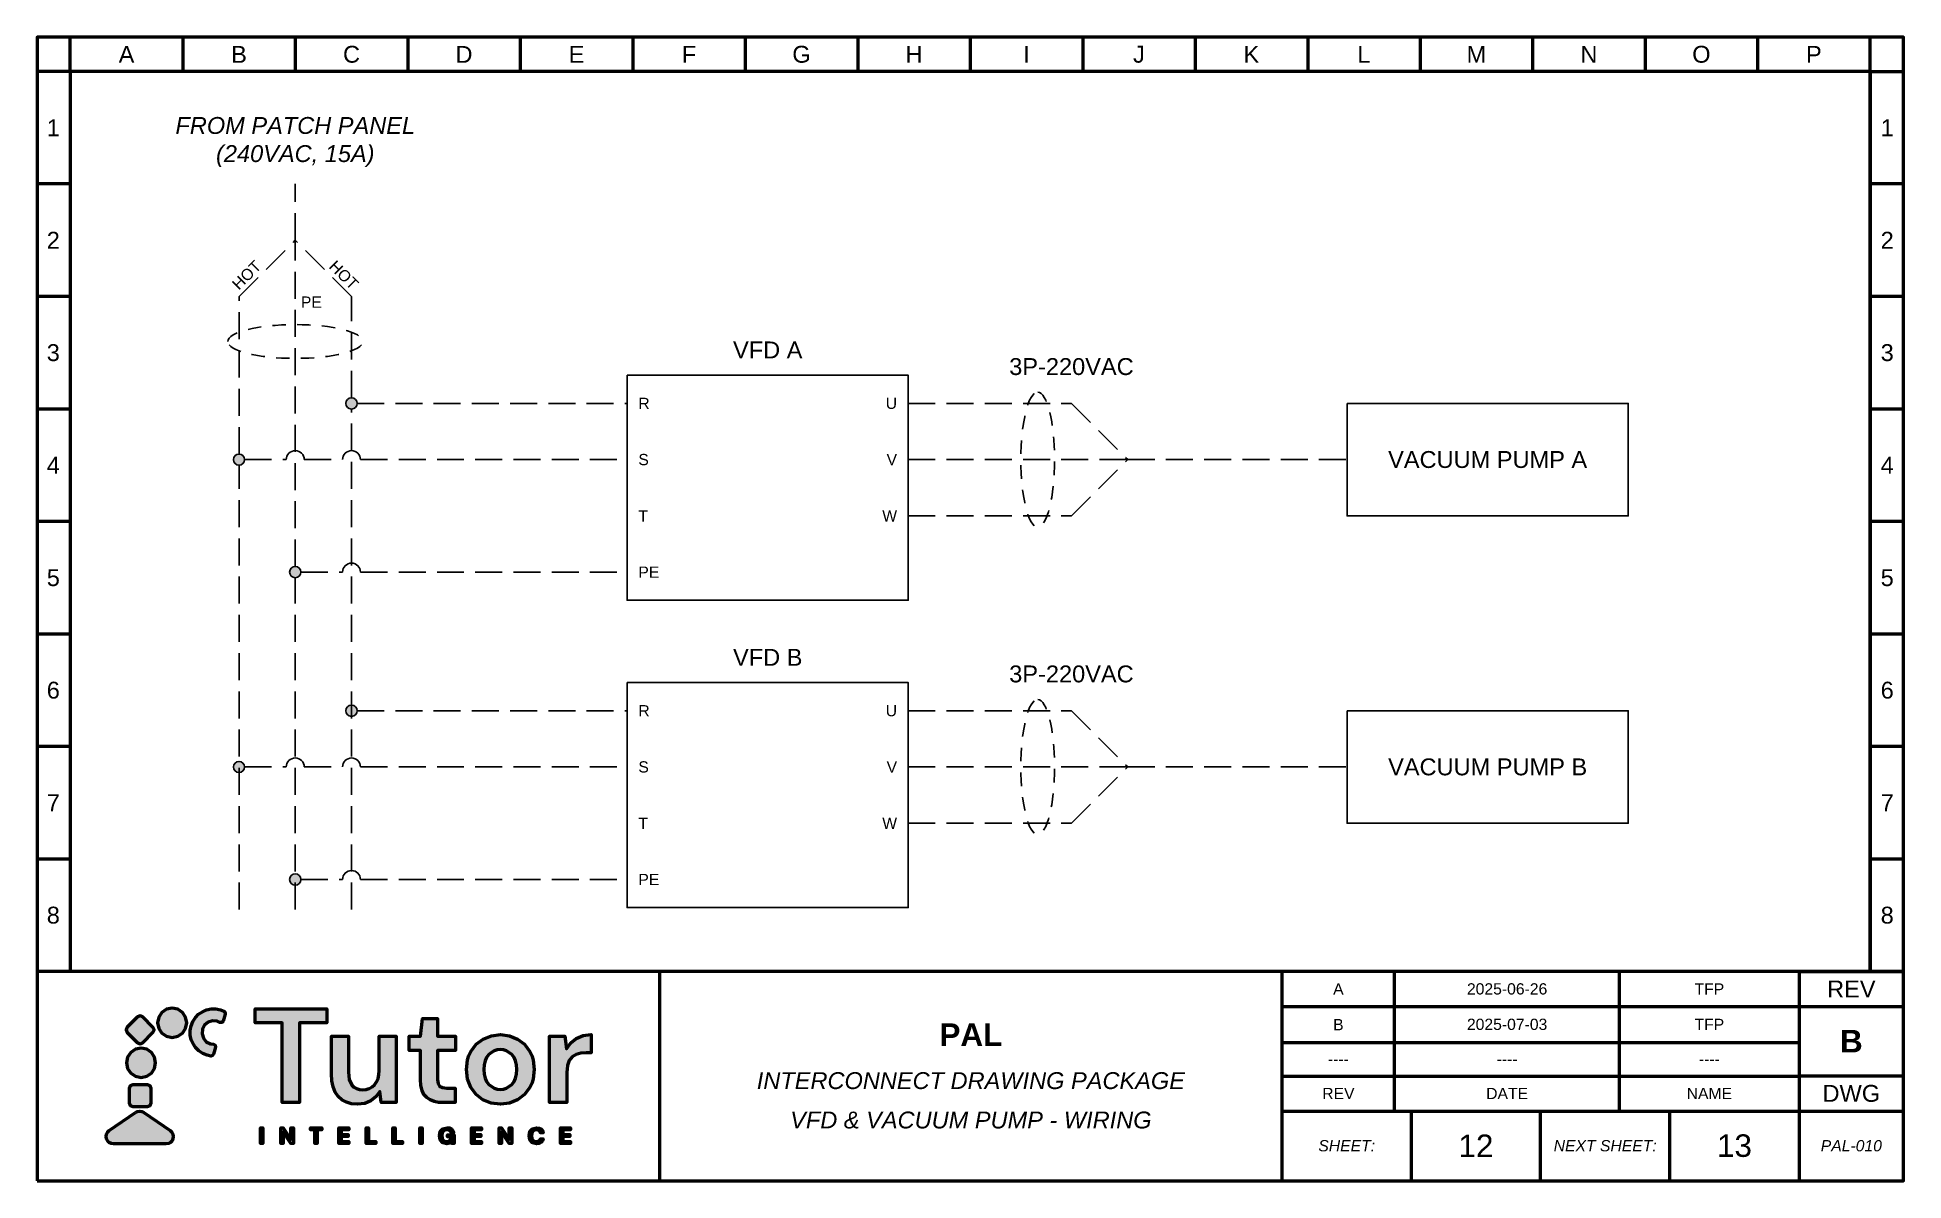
# Paper-space layout 'PAL-012' of a CAD drawing. Header units: inches. Extents: x 0 to 16.6, y 0 to 10.2.
# The model-space entities are those that its viewports show. They can reach past a viewport. Long polylines and large blocks are cut down to what shows.
import ezdxf

# ---------------------------------------------------------------- set-up
doc = ezdxf.new("R2010")
doc.units = ezdxf.units.IN
doc.header["$MEASUREMENT"] = 0
doc.linetypes.add('ACAD_ISO02W100', pattern=[15, 12, -3])
doc.linetypes.add('ACAD_ISO03W100', pattern=[30, 12, -18])
doc.layers.add('Layer 1', color=7, linetype='Continuous')
doc.styles.get("Standard").update_dxf_attribs({"font": 'arial.ttf'})

msp = doc.modelspace()

# ---------------------------------------------------------------- hatches: boundary and pattern name
h = msp.add_hatch(color=1)
h.dxf.hatch_style = 1
h.paths.add_polyline_path([(32.595, 14.671, 1), (32.695, 14.671, 1)])
h.paths.add_polyline_path([(31.695, 14.171, 1), (31.595, 14.171, 1)])
h.paths.add_polyline_path([(32.195, 13.171, 1), (32.095, 13.171, 1)])
h = msp.add_hatch(color=1)
h.dxf.hatch_style = 1
h.paths.add_polyline_path([(32.695, 11.939, 1), (32.595, 11.939, 1)])
h.paths.add_polyline_path([(31.695, 11.439, 1), (31.595, 11.439, 1)])
h.paths.add_polyline_path([(32.195, 10.439, 1), (32.095, 10.439, 1)])

# ---------------------------------------------------------------- linework, layer by layer
at = {"color": 1, "linetype": 'ACAD_ISO02W100', "ltscale": 0.02}
for p, q in [((32.145, 16.121), (32.145, 16.621)), ((31.645, 15.621), (32.145, 16.121)), ((32.645, 15.621), (32.145, 16.121)), ((32.145, 13.221), (32.145, 16.121)), ((31.645, 14.221), (31.645, 15.621)), ((32.645, 14.721), (32.645, 15.621)), ((32.645, 10.171), (32.645, 14.621)), ((32.695, 14.671), (35.095, 14.671)), ((37.595, 14.671), (39.045, 14.671)), ((39.045, 14.671), (39.545, 14.171)), ((31.645, 10.171), (31.645, 14.121)), ((31.695, 14.171), (32.065, 14.171)), ((32.225, 14.171), (32.565, 14.171)), ((32.725, 14.171), (35.095, 14.171)), ((37.595, 14.171), (39.545, 14.171)), ((39.045, 13.671), (39.545, 14.171)), ((39.545, 14.171), (41.495, 14.171)), ((37.595, 13.671), (39.045, 13.671)), ((32.145, 10.171), (32.145, 13.121)), ((32.195, 13.171), (32.565, 13.171)), ((32.725, 13.171), (35.095, 13.171)), ((32.695, 11.939), (35.095, 11.939)), ((37.595, 11.939), (39.045, 11.939)), ((39.045, 11.939), (39.545, 11.439)), ((31.695, 11.439), (32.065, 11.439)), ((32.225, 11.439), (32.565, 11.439)), ((32.725, 11.439), (35.095, 11.439)), ((37.595, 11.439), (39.545, 11.439)), ((39.045, 10.939), (39.545, 11.439)), ((39.545, 11.439), (41.495, 11.439)), ((37.595, 10.939), (39.045, 10.939)), ((32.195, 10.439), (32.565, 10.439)), ((32.725, 10.439), (35.095, 10.439))]:
    msp.add_line(p, q, dxfattribs=at)
for p, q in [((35.095, 14.921), (35.095, 14.671)), ((37.595, 14.671), (37.595, 14.171)), ((35.095, 14.171), (35.095, 13.671)), ((35.095, 13.671), (35.095, 13.171)), ((35.095, 12.189), (35.095, 11.939)), ((37.595, 11.939), (37.595, 11.439)), ((35.095, 11.439), (35.095, 10.939)), ((35.095, 10.939), (35.095, 10.439))]:
    msp.add_line(p, q)
at = {"linetype": 'ACAD_ISO03W100', "ltscale": 0.02}
msp.add_lwpolyline([(30.145, 17.621), (46.145, 17.621), (46.145, 9.621), (30.145, 9.621)], close=True, dxfattribs=at)
for points in [[(35.095, 14.921), (37.595, 14.921), (37.595, 12.921), (35.095, 12.921)], [(41.495, 14.671), (43.995, 14.671), (43.995, 13.671), (41.495, 13.671)], [(35.095, 12.189), (37.595, 12.189), (37.595, 10.189), (35.095, 10.189)], [(41.495, 11.939), (43.995, 11.939), (43.995, 10.939), (41.495, 10.939)]]:
    msp.add_lwpolyline(points, close=True)
at = {"color": 1}
for centre in [(32.645, 14.671), (31.645, 14.171), (32.145, 13.171), (32.645, 11.939), (31.645, 11.439), (32.145, 10.439)]:
    msp.add_circle(centre, 0.05, dxfattribs=at)
for centre in [(32.145, 14.171), (32.645, 14.171), (32.645, 13.171), (32.145, 11.439), (32.645, 11.439), (32.645, 10.439)]:
    msp.add_arc(centre, 0.08, 0, 180, dxfattribs=at)
at = {"linetype": 'ACAD_ISO02W100', "ltscale": 0.01}
for centre, major_axis in [((32.145, 15.221), (-0.6, 0)), ((38.745, 14.171), (0, 0.6)), ((38.745, 11.439), (0, 0.6))]:
    msp.add_ellipse(centre, major_axis=major_axis, ratio=0.25, dxfattribs=at)

# ---------------------------------------------------------------- texts
at = {"linetype": 'ACAD_ISO02W100', "ltscale": 0.02, "char_height": 0.15}
for s, width, heights, insert, attachment_point in [('{\\fArial|b0|i1|c0|p34;FROM PATCH PANEL (240VAC, 15A)}', 2.3635, [0], (32.145, 16.771), 8), ('VFD A', 2.10541, [0.15], (36.345, 15.071), 8), ('VACUUM PUMP A', 2.10541, [0.15], (42.745, 14.171), 5), ('VFD B', 2.10541, [0], (36.345, 12.339), 8), ('VACUUM PUMP B', 2.10541, [0.15], (42.745, 11.439), 5)]:
    msp.add_mtext_dynamic_manual_height_columns(s, width=width, gutter_width=1, heights=heights, dxfattribs=dict(at, insert=insert, attachment_point=attachment_point))
at = {"color": 3, "char_height": 0.1, "width": 4.46392}
for insert, attachment_point, rotation in [((31.645, 15.671), 7, 45), ((32.645, 15.671), 9, 315)]:
    msp.add_mtext('{\\C256;HOT}', dxfattribs=dict(at, insert=insert, attachment_point=attachment_point, rotation=rotation))
at = {"color": 3, "insert": (32.195, 15.521), "char_height": 0.1, "width": 4.46392, "attachment_point": 7}
msp.add_mtext('{\\C256;PE}', dxfattribs=at)
at = {"color": 3}
for s, width, insert, char_height, attachment_point in [('{\\C256;3P-220VAC}', 2.71833, (39.045, 14.921), 0.15, 8), ('{\\C256;R}', 1.47407, (35.195, 14.671), 0.1, 4), ('{\\C256;U}', 1.47407, (37.495, 14.671), 0.1, 6), ('{\\C256;S}', 1.47407, (35.195, 14.171), 0.1, 4), ('{\\C256;V}', 1.47407, (37.495, 14.171), 0.1, 6), ('{\\C256;T}', 1.47407, (35.195, 13.671), 0.1, 4), ('{\\C256;W}', 1.47407, (37.495, 13.671), 0.1, 6), ('{\\C256;PE}', 1.47407, (35.195, 13.171), 0.1, 4), ('{\\C256;3P-220VAC}', 2.71833, (39.045, 12.189), 0.15, 8), ('{\\C256;R}', 1.47407, (35.195, 11.939), 0.1, 4), ('{\\C256;U}', 1.47407, (37.495, 11.939), 0.1, 6), ('{\\C256;S}', 1.47407, (35.195, 11.439), 0.1, 4), ('{\\C256;V}', 1.47407, (37.495, 11.439), 0.1, 6), ('{\\C256;T}', 1.47407, (35.195, 10.939), 0.1, 4), ('{\\C256;W}', 1.47407, (37.495, 10.939), 0.1, 6), ('{\\C256;PE}', 1.47407, (35.195, 10.439), 0.1, 4)]:
    msp.add_mtext_dynamic_manual_height_columns(s, width=width, gutter_width=1, heights=[0], dxfattribs=dict(at, insert=insert, char_height=char_height, attachment_point=attachment_point))

psp = doc.layouts.new('PAL-012')

# ---------------------------------------------------------------- hatches: boundary and pattern name
at = {"lineweight": 50, "true_color": 0x347eec}
h = psp.add_hatch(color=150, dxfattribs=at)
h.dxf.hatch_style = 1
h.paths.add_polyline_path([(1.153, 0.337), (1.175, 0.34), (1.194, 0.35), (1.208, 0.365), (1.216, 0.383), (1.219, 0.403), (1.216, 0.423), (1.207, 0.441), (1.19, 0.457), (0.958, 0.616), (0.94, 0.625), (0.92, 0.628), (0.901, 0.625), (0.883, 0.616), (0.65, 0.457), (0.634, 0.441), (0.624, 0.423), (0.621, 0.403), (0.625, 0.383), (0.633, 0.365), (0.647, 0.35), (0.665, 0.34), (0.688, 0.337)])
h.paths.add_polyline_path([(0.859, 0.863), (0.836, 0.853), (0.826, 0.83), (0.826, 0.701), (0.836, 0.678), (0.859, 0.668), (0.988, 0.668), (1.012, 0.678), (1.021, 0.701), (1.021, 0.83), (1.012, 0.853), (0.988, 0.863)])
h.paths.add_polyline_path([(0.932, 0.928), (0.983, 0.938), (1.024, 0.966), (1.052, 1.008), (1.062, 1.058), (1.052, 1.109), (1.024, 1.15), (0.983, 1.178), (0.932, 1.188), (0.882, 1.178), (0.84, 1.15), (0.812, 1.109), (0.802, 1.058), (0.812, 1.008), (0.84, 0.966), (0.882, 0.938)])
h.paths.add_polyline_path([(1.038, 1.328), (1.048, 1.351), (1.038, 1.374), (0.947, 1.465), (0.924, 1.475), (0.9, 1.465), (0.809, 1.374), (0.8, 1.351), (0.809, 1.328), (0.9, 1.236), (0.924, 1.227), (0.947, 1.236)])
h.paths.add_polyline_path([(1.117, 1.321), (1.158, 1.293), (1.209, 1.283), (1.259, 1.293), (1.301, 1.321), (1.328, 1.362), (1.339, 1.413), (1.328, 1.463), (1.301, 1.505), (1.259, 1.533), (1.209, 1.543), (1.158, 1.533), (1.117, 1.505), (1.089, 1.463), (1.079, 1.413), (1.089, 1.362)])
h.paths.add_polyline_path([(1.37, 1.303), (1.378, 1.263), (1.394, 1.226), (1.417, 1.193), (1.445, 1.164), (1.48, 1.141), (1.519, 1.125), (1.552, 1.118), (1.568, 1.122), (1.577, 1.135), (1.595, 1.197), (1.591, 1.214), (1.575, 1.222), (1.549, 1.226), (1.512, 1.245), (1.486, 1.276), (1.474, 1.315), (1.478, 1.356), (1.497, 1.393), (1.528, 1.419), (1.567, 1.431), (1.608, 1.428), (1.632, 1.417), (1.65, 1.415), (1.663, 1.427), (1.681, 1.489), (1.68, 1.505), (1.669, 1.516), (1.638, 1.528), (1.596, 1.536), (1.555, 1.536), (1.515, 1.527), (1.478, 1.511), (1.444, 1.489), (1.416, 1.46), (1.393, 1.425), (1.377, 1.386), (1.369, 1.344)])
at = {"lineweight": 50, "true_color": 0x000000}
h = psp.add_hatch(color=18, dxfattribs=at)
h.dxf.hatch_style = 1
h.paths.add_polyline_path([(2.34, 1.414), (2.584, 1.414), (2.584, 1.536), (1.946, 1.536), (1.946, 1.414), (2.188, 1.414), (2.188, 0.704), (2.34, 0.704)])
h.paths.add_polyline_path([(2.625, 0.961), (2.628, 0.898), (2.639, 0.843), (2.658, 0.797), (2.684, 0.758), (2.718, 0.728), (2.757, 0.707), (2.803, 0.694), (2.855, 0.689), (2.92, 0.697), (2.975, 0.72), (3.021, 0.757), (3.055, 0.804), (3.067, 0.704), (3.201, 0.704), (3.201, 1.293), (3.049, 1.293), (3.049, 0.989), (3.047, 0.951), (3.039, 0.917), (3.026, 0.888), (3.008, 0.863), (2.986, 0.843), (2.961, 0.829), (2.934, 0.821), (2.904, 0.818), (2.873, 0.82), (2.846, 0.828), (2.824, 0.841), (2.807, 0.858), (2.783, 0.908), (2.776, 0.975), (2.776, 1.293), (2.625, 1.293)])
h.paths.add_polyline_path([(3.416, 0.909), (3.419, 0.856), (3.43, 0.812), (3.447, 0.776), (3.472, 0.749), (3.502, 0.729), (3.537, 0.715), (3.576, 0.706), (3.62, 0.704), (3.724, 0.704), (3.724, 0.833), (3.65, 0.833), (3.611, 0.837), (3.586, 0.849), (3.573, 0.872), (3.568, 0.908), (3.568, 1.166), (3.727, 1.166), (3.727, 1.293), (3.568, 1.293), (3.568, 1.452), (3.434, 1.452), (3.416, 1.293), (3.315, 1.293), (3.315, 1.166), (3.416, 1.166)])
h.paths.add_polyline_path([(3.834, 0.912), (3.863, 0.837), (3.91, 0.775), (3.971, 0.729), (4.045, 0.699), (4.126, 0.689), (4.207, 0.699), (4.279, 0.729), (4.341, 0.775), (4.388, 0.837), (4.405, 0.873), (4.418, 0.912), (4.428, 0.999), (4.418, 1.084), (4.405, 1.123), (4.388, 1.159), (4.341, 1.222), (4.279, 1.268), (4.207, 1.298), (4.127, 1.308), (4.046, 1.298), (3.973, 1.268), (3.912, 1.222), (3.864, 1.159), (3.847, 1.123), (3.834, 1.084), (3.824, 0.999)])
h.paths.add_polyline_path([(3.98, 0.999), (3.982, 1.04), (3.99, 1.076), (4.004, 1.106), (4.023, 1.131), (4.046, 1.15), (4.071, 1.164), (4.098, 1.173), (4.127, 1.176), (4.155, 1.173), (4.182, 1.164), (4.229, 1.131), (4.249, 1.106), (4.262, 1.076), (4.271, 1.04), (4.273, 0.999), (4.271, 0.957), (4.262, 0.921), (4.249, 0.891), (4.229, 0.865), (4.182, 0.832), (4.155, 0.824), (4.126, 0.821), (4.097, 0.824), (4.07, 0.832), (4.023, 0.865), (4.004, 0.891), (3.99, 0.921), (3.982, 0.957)], flags=16)
h.paths.add_polyline_path([(4.564, 0.704), (4.716, 0.704), (4.716, 0.972), (4.722, 1.033), (4.738, 1.078), (4.764, 1.111), (4.8, 1.132), (4.841, 1.143), (4.889, 1.147), (4.932, 1.147), (4.932, 1.308), (4.861, 1.299), (4.801, 1.273), (4.752, 1.234), (4.714, 1.183), (4.7, 1.293), (4.564, 1.293)])
h.paths.add_polyline_path([(1.995, 0.34), (2.016, 0.34), (2.016, 0.479), (1.995, 0.479)])
h.paths.add_polyline_path([(2.196, 0.445), (2.265, 0.34), (2.286, 0.34), (2.286, 0.479), (2.265, 0.479), (2.265, 0.375), (2.196, 0.479), (2.175, 0.479), (2.175, 0.34), (2.196, 0.34)])
h.paths.add_polyline_path([(2.478, 0.34), (2.499, 0.34), (2.499, 0.462), (2.54, 0.462), (2.54, 0.479), (2.437, 0.479), (2.437, 0.462), (2.478, 0.462)])
h.paths.add_polyline_path([(2.69, 0.34), (2.778, 0.34), (2.778, 0.357), (2.711, 0.357), (2.711, 0.402), (2.772, 0.402), (2.772, 0.419), (2.711, 0.419), (2.711, 0.462), (2.778, 0.462), (2.778, 0.479), (2.69, 0.479)])
h.paths.add_polyline_path([(2.934, 0.34), (3.018, 0.34), (3.018, 0.357), (2.955, 0.357), (2.955, 0.479), (2.934, 0.479)])
h.paths.add_polyline_path([(3.171, 0.34), (3.255, 0.34), (3.255, 0.357), (3.192, 0.357), (3.192, 0.479), (3.171, 0.479)])
h.paths.add_polyline_path([(3.409, 0.34), (3.43, 0.34), (3.43, 0.479), (3.409, 0.479)])
h = psp.add_hatch(color=18, dxfattribs=at)
h.dxf.hatch_style = 1
h.paths.add_polyline_path([(3.606, 0.409), (3.609, 0.431), (3.618, 0.448), (3.633, 0.458), (3.652, 0.462), (3.676, 0.456), (3.689, 0.438), (3.713, 0.438), (3.705, 0.456), (3.692, 0.47), (3.674, 0.479), (3.652, 0.481), (3.616, 0.472), (3.592, 0.447), (3.584, 0.409), (3.592, 0.372), (3.615, 0.347), (3.649, 0.338), (3.676, 0.344), (3.694, 0.361), (3.696, 0.34), (3.715, 0.34), (3.715, 0.416), (3.656, 0.416), (3.656, 0.399), (3.694, 0.399), (3.681, 0.368), (3.669, 0.36), (3.65, 0.357), (3.632, 0.36), (3.618, 0.37), (3.609, 0.387)])
h = psp.add_hatch(color=18, dxfattribs=at)
h.dxf.hatch_style = 1
h.paths.add_polyline_path([(3.892, 0.402), (3.953, 0.402), (3.953, 0.419), (3.892, 0.419), (3.892, 0.462), (3.959, 0.462), (3.959, 0.479), (3.871, 0.479), (3.871, 0.34), (3.959, 0.34), (3.959, 0.357), (3.892, 0.357)])
h.paths.add_polyline_path([(4.115, 0.34), (4.136, 0.34), (4.136, 0.445), (4.206, 0.34), (4.227, 0.34), (4.227, 0.479), (4.206, 0.479), (4.206, 0.375), (4.136, 0.479), (4.115, 0.479)])
h.paths.add_polyline_path([(4.402, 0.41), (4.405, 0.432), (4.415, 0.448), (4.429, 0.459), (4.447, 0.463), (4.472, 0.455), (4.484, 0.436), (4.507, 0.436), (4.5, 0.455), (4.487, 0.47), (4.47, 0.478), (4.448, 0.481), (4.412, 0.472), (4.389, 0.447), (4.381, 0.41), (4.389, 0.372), (4.412, 0.347), (4.448, 0.338), (4.47, 0.341), (4.487, 0.35), (4.5, 0.364), (4.507, 0.382), (4.484, 0.382), (4.472, 0.364), (4.447, 0.357), (4.429, 0.36), (4.415, 0.371), (4.405, 0.388)])
h.paths.add_polyline_path([(4.661, 0.34), (4.749, 0.34), (4.749, 0.357), (4.682, 0.357), (4.682, 0.402), (4.743, 0.402), (4.743, 0.419), (4.682, 0.419), (4.682, 0.462), (4.749, 0.462), (4.749, 0.479), (4.661, 0.479)])

# ---------------------------------------------------------------- linework, layer by layer
at = {"lineweight": 50}
for p, q in [((0.303, 9.869), (0.303, 10.173)), ((1.303, 10.173), (1.303, 9.869)), ((2.303, 10.173), (2.303, 9.869)), ((3.303, 10.173), (3.303, 9.869)), ((4.303, 10.173), (4.303, 9.869)), ((5.303, 10.173), (5.303, 9.869)), ((6.303, 10.173), (6.303, 9.869)), ((7.303, 10.173), (7.303, 9.869)), ((8.303, 10.173), (8.303, 9.869)), ((9.303, 10.173), (9.303, 9.869)), ((10.303, 10.173), (10.303, 9.869)), ((11.303, 10.173), (11.303, 9.869)), ((12.303, 10.173), (12.303, 9.869)), ((13.303, 10.173), (13.303, 9.869)), ((14.303, 10.173), (14.303, 9.869)), ((15.303, 10.173), (15.303, 9.869)), ((16.303, 9.869), (16.303, 10.173)), ((0.303, 9.869), (0.01, 9.869)), ((16.303, 9.869), (16.303, 1.869)), ((16.303, 9.869), (16.601, 9.869)), ((0.303, 8.869), (0.01, 8.869)), ((16.601, 8.869), (16.303, 8.869)), ((0.303, 7.869), (0.01, 7.869)), ((16.601, 7.869), (16.303, 7.869)), ((0.303, 6.869), (0.01, 6.869)), ((16.601, 6.869), (16.303, 6.869)), ((0.303, 5.869), (0.01, 5.869)), ((16.601, 5.869), (16.303, 5.869)), ((0.303, 4.869), (0.01, 4.869)), ((16.601, 4.869), (16.303, 4.869)), ((0.303, 3.869), (0.01, 3.869)), ((16.601, 3.869), (16.303, 3.869)), ((0.303, 2.869), (0.01, 2.869)), ((16.601, 2.869), (16.303, 2.869)), ((16.601, 1.869), (0.01, 1.869)), ((5.543, 0.01), (5.543, 1.869)), ((11.076, 0.01), (11.076, 1.869)), ((12.076, 0.629), (12.076, 1.869)), ((14.076, 0.629), (14.076, 1.869)), ((15.672, 1.869), (15.672, 0.01)), ((15.672, 1.869), (16.601, 1.869)), ((11.076, 1.559), (15.672, 1.559)), ((15.672, 1.559), (16.601, 1.559)), ((11.076, 1.239), (15.672, 1.239)), ((11.076, 0.94), (15.672, 0.94)), ((16.601, 0.94), (15.672, 0.94)), ((11.076, 0.629), (15.672, 0.629)), ((12.225, 0.01), (12.225, 0.629)), ((13.374, 0.01), (13.374, 0.629)), ((14.523, 0.01), (14.523, 0.629)), ((15.672, 0.629), (16.601, 0.629))]:
    psp.add_line(p, q, dxfattribs=at)
psp.add_lwpolyline([(0.01, 0.01), (16.601, 0.01), (16.601, 10.173), (0.01, 10.173)], close=True, dxfattribs=at)
psp.add_lwpolyline([(16.303, 1.869), (16.303, 9.869), (0.303, 9.869), (0.303, 1.869)], dxfattribs=at)
at = {"layer": 'Layer 1', "color": 150, "lineweight": 50, "true_color": 0x347eec}
for points in [[(1.339, 1.413), (1.328, 1.463), (1.301, 1.505), (1.259, 1.533), (1.209, 1.543), (1.158, 1.533), (1.117, 1.505), (1.089, 1.463), (1.079, 1.413), (1.089, 1.362), (1.117, 1.321), (1.158, 1.293), (1.209, 1.283), (1.259, 1.293), (1.301, 1.321), (1.328, 1.362), (1.339, 1.413), (1.339, 1.413)], [(1.577, 1.135), (1.568, 1.122), (1.552, 1.118), (1.519, 1.125), (1.48, 1.141), (1.445, 1.164), (1.417, 1.193), (1.394, 1.226), (1.378, 1.263), (1.37, 1.303), (1.369, 1.344), (1.377, 1.386), (1.393, 1.425), (1.416, 1.46), (1.444, 1.489), (1.478, 1.511), (1.515, 1.527), (1.555, 1.536), (1.596, 1.536), (1.638, 1.528), (1.669, 1.516), (1.68, 1.505), (1.681, 1.489), (1.663, 1.427), (1.65, 1.415), (1.632, 1.417), (1.608, 1.428), (1.567, 1.431), (1.528, 1.419), (1.497, 1.393), (1.478, 1.356), (1.474, 1.315), (1.486, 1.276), (1.512, 1.245), (1.549, 1.226), (1.575, 1.222), (1.591, 1.214), (1.595, 1.197), (1.577, 1.135), (1.577, 1.135)], [(0.9, 1.236), (0.924, 1.227), (0.947, 1.236), (1.038, 1.328), (1.048, 1.351), (1.038, 1.374), (0.947, 1.465), (0.924, 1.475), (0.9, 1.465), (0.809, 1.374), (0.8, 1.351), (0.809, 1.328), (0.9, 1.236), (0.9, 1.236)], [(1.062, 1.058), (1.052, 1.109), (1.024, 1.15), (0.983, 1.178), (0.932, 1.188), (0.882, 1.178), (0.84, 1.15), (0.812, 1.109), (0.802, 1.058), (0.812, 1.008), (0.84, 0.966), (0.882, 0.938), (0.932, 0.928), (0.983, 0.938), (1.024, 0.966), (1.052, 1.008), (1.062, 1.058), (1.062, 1.058)], [(0.826, 0.701), (0.836, 0.678), (0.859, 0.668), (0.988, 0.668), (1.012, 0.678), (1.021, 0.701), (1.021, 0.83), (1.012, 0.853), (0.988, 0.863), (0.859, 0.863), (0.836, 0.853), (0.826, 0.83), (0.826, 0.701), (0.826, 0.701)], [(0.883, 0.616), (0.901, 0.625), (0.92, 0.628), (0.94, 0.625), (0.958, 0.616), (1.19, 0.457), (1.207, 0.441), (1.216, 0.423), (1.219, 0.403), (1.216, 0.383), (1.208, 0.365), (1.194, 0.35), (1.175, 0.34), (1.153, 0.337), (0.688, 0.337), (0.665, 0.34), (0.647, 0.35), (0.633, 0.365), (0.625, 0.383), (0.621, 0.403), (0.624, 0.423), (0.634, 0.441), (0.65, 0.457), (0.883, 0.616), (0.883, 0.616)]]:
    psp.add_lwpolyline(points, close=True, dxfattribs=at)
at = {"layer": 'Layer 1', "color": 7, "lineweight": 50}
for points in [[(2.188, 0.704), (2.188, 1.414), (1.946, 1.414), (1.946, 1.536), (2.584, 1.536), (2.584, 1.414), (2.34, 1.414), (2.34, 0.704), (2.188, 0.704), (2.188, 0.704)], [(3.62, 0.704), (3.576, 0.706), (3.537, 0.715), (3.502, 0.729), (3.472, 0.749), (3.447, 0.776), (3.43, 0.812), (3.419, 0.856), (3.416, 0.909), (3.416, 1.166), (3.315, 1.166), (3.315, 1.293), (3.416, 1.293), (3.434, 1.452), (3.568, 1.452), (3.568, 1.293), (3.727, 1.293), (3.727, 1.166), (3.568, 1.166), (3.568, 0.908), (3.573, 0.872), (3.586, 0.849), (3.611, 0.837), (3.65, 0.833), (3.724, 0.833), (3.724, 0.704), (3.62, 0.704), (3.62, 0.704)], [(2.855, 0.689), (2.803, 0.694), (2.757, 0.707), (2.718, 0.728), (2.684, 0.758), (2.658, 0.797), (2.639, 0.843), (2.628, 0.898), (2.625, 0.961), (2.625, 1.293), (2.776, 1.293), (2.776, 0.975), (2.783, 0.908), (2.807, 0.858), (2.824, 0.841), (2.846, 0.828), (2.873, 0.82), (2.904, 0.818), (2.934, 0.821), (2.961, 0.829), (2.986, 0.843), (3.008, 0.863), (3.026, 0.888), (3.039, 0.917), (3.047, 0.951), (3.049, 0.989), (3.049, 1.293), (3.201, 1.293), (3.201, 0.704), (3.067, 0.704), (3.055, 0.804), (3.021, 0.757), (2.975, 0.72), (2.92, 0.697), (2.855, 0.689), (2.855, 0.689)], [(4.126, 0.689), (4.045, 0.699), (3.971, 0.729), (3.91, 0.775), (3.863, 0.837), (3.834, 0.912), (3.824, 0.999), (3.834, 1.084), (3.847, 1.123), (3.864, 1.159), (3.912, 1.222), (3.973, 1.268), (4.046, 1.298), (4.127, 1.308), (4.207, 1.298), (4.279, 1.268), (4.341, 1.222), (4.388, 1.159), (4.405, 1.123), (4.418, 1.084), (4.428, 0.999), (4.418, 0.912), (4.405, 0.873), (4.388, 0.837), (4.341, 0.775), (4.279, 0.729), (4.207, 0.699), (4.126, 0.689), (4.126, 0.689)], [(4.126, 0.821), (4.155, 0.824), (4.182, 0.832), (4.229, 0.865), (4.249, 0.891), (4.262, 0.921), (4.271, 0.957), (4.273, 0.999), (4.271, 1.04), (4.262, 1.076), (4.249, 1.106), (4.229, 1.131), (4.182, 1.164), (4.155, 1.173), (4.127, 1.176), (4.098, 1.173), (4.071, 1.164), (4.046, 1.15), (4.023, 1.131), (4.004, 1.106), (3.99, 1.076), (3.982, 1.04), (3.98, 0.999), (3.982, 0.957), (3.99, 0.921), (4.004, 0.891), (4.023, 0.865), (4.07, 0.832), (4.097, 0.824), (4.126, 0.821), (4.126, 0.821)], [(4.564, 0.704), (4.564, 1.293), (4.7, 1.293), (4.714, 1.183), (4.752, 1.234), (4.801, 1.273), (4.861, 1.299), (4.932, 1.308), (4.932, 1.147), (4.889, 1.147), (4.841, 1.143), (4.8, 1.132), (4.764, 1.111), (4.738, 1.078), (4.722, 1.033), (4.716, 0.972), (4.716, 0.704), (4.564, 0.704), (4.564, 0.704)], [(1.995, 0.34), (1.995, 0.479), (2.016, 0.479), (2.016, 0.34), (1.995, 0.34), (1.995, 0.34)], [(2.175, 0.34), (2.175, 0.479), (2.196, 0.479), (2.265, 0.375), (2.265, 0.479), (2.286, 0.479), (2.286, 0.34), (2.265, 0.34), (2.196, 0.445), (2.196, 0.34), (2.175, 0.34), (2.175, 0.34)], [(2.478, 0.34), (2.478, 0.462), (2.437, 0.462), (2.437, 0.479), (2.54, 0.479), (2.54, 0.462), (2.499, 0.462), (2.499, 0.34), (2.478, 0.34), (2.478, 0.34)], [(2.69, 0.34), (2.69, 0.479), (2.778, 0.479), (2.778, 0.462), (2.711, 0.462), (2.711, 0.419), (2.772, 0.419), (2.772, 0.402), (2.711, 0.402), (2.711, 0.357), (2.778, 0.357), (2.778, 0.34), (2.69, 0.34), (2.69, 0.34)], [(2.934, 0.34), (2.934, 0.479), (2.955, 0.479), (2.955, 0.357), (3.018, 0.357), (3.018, 0.34), (2.934, 0.34), (2.934, 0.34)], [(3.171, 0.34), (3.171, 0.479), (3.192, 0.479), (3.192, 0.357), (3.255, 0.357), (3.255, 0.34), (3.171, 0.34), (3.171, 0.34)], [(3.409, 0.34), (3.409, 0.479), (3.43, 0.479), (3.43, 0.34), (3.409, 0.34), (3.409, 0.34)], [(3.649, 0.338), (3.615, 0.347), (3.592, 0.372), (3.584, 0.409), (3.592, 0.447), (3.616, 0.472), (3.652, 0.481), (3.674, 0.479), (3.692, 0.47), (3.705, 0.456), (3.713, 0.438), (3.689, 0.438), (3.676, 0.456), (3.652, 0.462), (3.633, 0.458), (3.618, 0.448), (3.609, 0.431), (3.606, 0.409), (3.609, 0.387), (3.618, 0.37), (3.632, 0.36), (3.65, 0.357), (3.669, 0.36), (3.681, 0.368), (3.694, 0.399), (3.656, 0.399), (3.656, 0.416), (3.715, 0.416), (3.715, 0.34), (3.696, 0.34), (3.694, 0.361), (3.676, 0.344), (3.649, 0.338), (3.649, 0.338)], [(3.871, 0.34), (3.871, 0.479), (3.959, 0.479), (3.959, 0.462), (3.892, 0.462), (3.892, 0.419), (3.953, 0.419), (3.953, 0.402), (3.892, 0.402), (3.892, 0.357), (3.959, 0.357), (3.959, 0.34), (3.871, 0.34), (3.871, 0.34)], [(4.115, 0.34), (4.115, 0.479), (4.136, 0.479), (4.206, 0.375), (4.206, 0.479), (4.227, 0.479), (4.227, 0.34), (4.206, 0.34), (4.136, 0.445), (4.136, 0.34), (4.115, 0.34), (4.115, 0.34)], [(4.448, 0.338), (4.412, 0.347), (4.389, 0.372), (4.381, 0.41), (4.389, 0.447), (4.412, 0.472), (4.448, 0.481), (4.47, 0.478), (4.487, 0.47), (4.5, 0.455), (4.507, 0.436), (4.484, 0.436), (4.472, 0.455), (4.447, 0.463), (4.429, 0.459), (4.415, 0.448), (4.405, 0.432), (4.402, 0.41), (4.405, 0.388), (4.415, 0.371), (4.429, 0.36), (4.447, 0.357), (4.472, 0.364), (4.484, 0.382), (4.507, 0.382), (4.5, 0.364), (4.487, 0.35), (4.47, 0.341), (4.448, 0.338), (4.448, 0.338)], [(4.661, 0.34), (4.661, 0.479), (4.749, 0.479), (4.749, 0.462), (4.682, 0.462), (4.682, 0.419), (4.743, 0.419), (4.743, 0.402), (4.682, 0.402), (4.682, 0.357), (4.749, 0.357), (4.749, 0.34), (4.661, 0.34), (4.661, 0.34)]]:
    psp.add_lwpolyline(points, close=True, dxfattribs=at)

# ---------------------------------------------------------------- texts
at = {"lineweight": 50}
for s, width, heights, insert, char_height, attachment_point in [('\\pxqc;A', 1, [0], (0.303, 10.021), 0.15, 4), ('\\pxqc;B', 1, [0], (1.303, 10.021), 0.15, 4), ('\\pxqc;C', 1, [0], (2.303, 10.021), 0.15, 4), ('\\pxqc;D', 1, [0], (3.303, 10.021), 0.15, 4), ('\\pxqc;E', 1, [0], (4.303, 10.021), 0.15, 4), ('\\pxqc;F', 1, [0], (5.303, 10.021), 0.15, 4), ('\\pxqc;G', 1, [0], (6.303, 10.021), 0.15, 4), ('\\pxqc;H', 1, [0], (7.303, 10.021), 0.15, 4), ('\\pxqc;I', 1, [0], (8.303, 10.021), 0.15, 4), ('\\pxqc;J', 1, [0], (9.303, 10.021), 0.15, 4), ('\\pxqc;K', 1, [0], (10.303, 10.021), 0.15, 4), ('\\pxqc;L', 1, [0], (11.303, 10.021), 0.15, 4), ('\\pxqc;M', 1, [0], (12.303, 10.021), 0.15, 4), ('\\pxqc;N', 1, [0], (13.303, 10.021), 0.15, 4), ('\\pxqc;O', 1, [0], (14.303, 10.021), 0.15, 4), ('\\pxqc;P', 1, [0], (15.303, 10.021), 0.15, 4), ('1', 0.28267, [0.985], (0.152, 9.369), 0.15, 5), ('1', 0.28267, [0.985], (16.455, 9.369), 0.15, 5), ('2', 0.28267, [0.985], (0.152, 8.369), 0.15, 5), ('2', 0.28267, [0.985], (16.455, 8.369), 0.15, 5), ('3', 0.28267, [0.985], (0.152, 7.369), 0.15, 5), ('3', 0.28267, [0.985], (16.455, 7.369), 0.15, 5), ('4', 0.28267, [0.985], (0.152, 6.369), 0.15, 5), ('4', 0.28267, [0.985], (16.455, 6.369), 0.15, 5), ('5', 0.28267, [0.985], (0.152, 5.369), 0.15, 5), ('5', 0.28267, [0.985], (16.455, 5.369), 0.15, 5), ('6', 0.28267, [0.985], (0.152, 4.369), 0.15, 5), ('6', 0.28267, [0.985], (16.455, 4.369), 0.15, 5), ('7', 0.28267, [0.985], (0.152, 3.369), 0.15, 5), ('7', 0.28267, [0.985], (16.455, 3.369), 0.15, 5), ('8', 0.28267, [0.985], (0.152, 2.369), 0.15, 5), ('8', 0.28267, [0.985], (16.455, 2.369), 0.15, 5), ('A', 1, [0], (11.576, 1.714), 0.1, 5), ('2025-06-26', 1, [0], (13.076, 1.714), 0.1, 5), ('TFP', 1, [0], (14.874, 1.714), 0.1, 5), ('REV', 0.54893, [0], (16.136, 1.714), 0.15, 5), ('B', 1, [0], (11.576, 1.397), 0.1, 5), ('2025-07-03', 1, [0], (13.076, 1.399), 0.1, 5), ('TFP', 1, [0], (14.874, 1.399), 0.1, 5), ('{\\fArial|b1|i0|c0|p34;B}', 1.04591, [0], (16.136, 1.25), 0.2, 5), ('----', 1, [0], (11.576, 1.09), 0.1, 5), ('----', 1, [0], (13.076, 1.09), 0.1, 5), ('----', 1, [0], (14.874, 1.09), 0.1, 5), ('REV', 1, [0], (11.576, 0.785), 0.1, 5), ('DATE', 2, [0], (13.076, 0.785), 0.1, 5), ('NAME', 1.59557, [0], (14.874, 0.785), 0.1, 5), ('DWG', 0.54893, [0], (16.136, 0.785), 0.15, 5), ('{\\fArial|b0|i1|c0|p34;SHEET:}', 1.04591, [0], (11.65, 0.32), 0.1, 5), ('12', 1.04591, [0], (12.799, 0.32), 0.2, 5), ('{\\fArial|b0|i1|c0|p34;NEXT SHEET:}', 1.04591, [0], (13.948, 0.32), 0.1, 5), ('13', 1.04591, [0], (15.097, 0.32), 0.2, 5), ('{\\fArial|b0|i1|c0|p34;PAL-010}', 1.04591, [0], (16.136, 0.32), 0.1, 5)]:
    psp.add_mtext_dynamic_manual_height_columns(s, width=width, gutter_width=1, heights=heights, dxfattribs=dict(at, insert=insert, char_height=char_height, attachment_point=attachment_point))
at = {"lineweight": 50, "insert": (8.309, 0.94), "char_height": 0.2, "width": 11.15392, "attachment_point": 5}
psp.add_mtext('{\\fArial|b1|i0|c0|p34;PAL}\\P{\\H0.3x;\\P\\fArial|b0|i1|c0|p34;\\H2.5x;INTERCONNECT DRAWING PACKAGE\\P\\H0.4x;\\P\\H2.5x;VFD & VACUUM PUMP - WIRING}', dxfattribs=at)

# ---------------------------------------------------------------- viewports
at = {"layer": '0'}
psp.add_viewport(center=(8.303, 5.869), size=(16, 8), view_center_point=(38.145, 13.621), view_height=8, dxfattribs=at)

doc.saveas('drawing.dxf')
